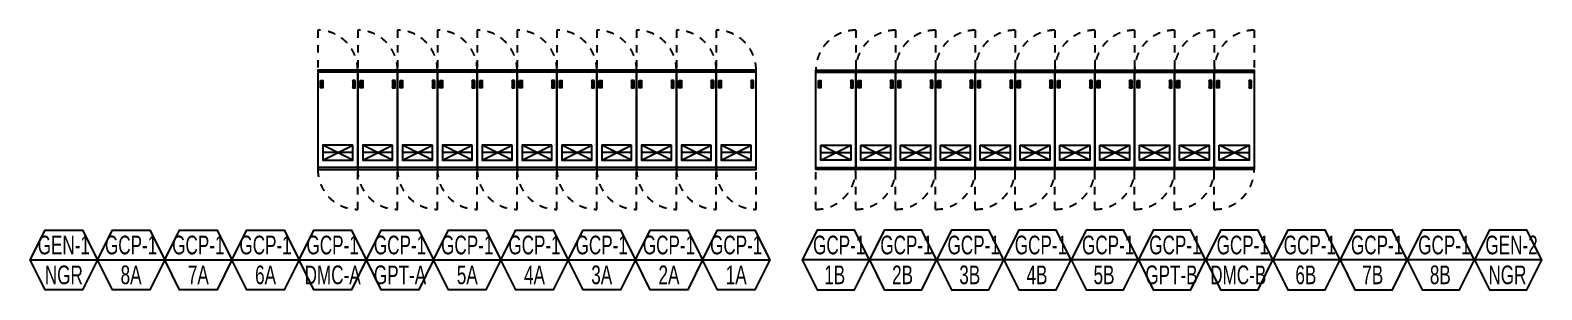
# Model space of a CAD drawing. Header units: millimetres. Extents: x 89978 to 501025, y -351975 to 837171.
# Drawn here: x 119579 to 149929, y -60611 to -55395 of the extents above; entities that cross this region are included whole.
import ezdxf
from ezdxf.enums import TextEntityAlignment as Align

# ---------------------------------------------------------------- set-up
doc = ezdxf.new("R2010")
doc.units = ezdxf.units.MM
doc.header["$LTSCALE"] = 150
doc.linetypes.add('D1', pattern=[3, 1, -1, 1])
doc.layers.add('------00 Switch Gear', color=3, linetype='Continuous')
doc.layers.add('------00 Switch Gear_Number', color=1, linetype='Continuous')
doc.layers.add('NOPLOT', color=191, linetype='Continuous', plot=False)
doc.styles.add('ELEC', font='')
doc.styles.get('ELEC').set_extended_font_data('Dotum')

msp = doc.modelspace()

# ---------------------------------------------------------------- linework, layer by layer
at = {"layer": '------00 Switch Gear'}
for p, q in [((126153.6, -56235), (125353.6, -56235)), ((125403.6, -56555), (125453.6, -56405)), ((125453.6, -56555), (125403.6, -56405)), ((126103.6, -56555), (126053.6, -56405)), ((126053.6, -56555), (126103.6, -56405)), ((126953.6, -56235), (126153.6, -56235)), ((126203.6, -56555), (126253.6, -56405)), ((126253.6, -56555), (126203.6, -56405)), ((126903.6, -56555), (126853.6, -56405)), ((126853.6, -56555), (126903.6, -56405)), ((127753.6, -56235), (126953.6, -56235)), ((127003.6, -56555), (127053.6, -56405)), ((127053.6, -56555), (127003.6, -56405)), ((127703.6, -56555), (127653.6, -56405)), ((127653.6, -56555), (127703.6, -56405)), ((128553.6, -56235), (127753.6, -56235)), ((127803.6, -56555), (127853.6, -56405)), ((127853.6, -56555), (127803.6, -56405)), ((128503.6, -56555), (128453.6, -56405)), ((128453.6, -56555), (128503.6, -56405)), ((129353.6, -56235), (128553.6, -56235)), ((128603.6, -56555), (128653.6, -56405)), ((128653.6, -56555), (128603.6, -56405)), ((129303.6, -56555), (129253.6, -56405)), ((129253.6, -56555), (129303.6, -56405)), ((130153.6, -56235), (129353.6, -56235)), ((129403.6, -56555), (129453.6, -56405)), ((129453.6, -56555), (129403.6, -56405)), ((130103.6, -56555), (130053.6, -56405)), ((130053.6, -56555), (130103.6, -56405)), ((130953.6, -56235), (130153.6, -56235)), ((130203.6, -56555), (130253.6, -56405)), ((130253.6, -56555), (130203.6, -56405)), ((130903.6, -56555), (130853.6, -56405)), ((130853.6, -56555), (130903.6, -56405)), ((131753.6, -56235), (130953.6, -56235)), ((131003.6, -56555), (131053.6, -56405)), ((131053.6, -56555), (131003.6, -56405)), ((131703.6, -56555), (131653.6, -56405)), ((131653.6, -56555), (131703.6, -56405)), ((132553.6, -56235), (131753.6, -56235)), ((131803.6, -56555), (131853.6, -56405)), ((131853.6, -56555), (131803.6, -56405)), ((132503.6, -56555), (132453.6, -56405)), ((132453.6, -56555), (132503.6, -56405)), ((133353.6, -56235), (132553.6, -56235)), ((132603.6, -56555), (132653.6, -56405)), ((132653.6, -56555), (132603.6, -56405)), ((133303.6, -56555), (133253.6, -56405)), ((133253.6, -56555), (133303.6, -56405)), ((134153.6, -56235), (133353.6, -56235)), ((133403.6, -56555), (133453.6, -56405)), ((133453.6, -56555), (133403.6, -56405)), ((134103.6, -56555), (134053.6, -56405)), ((134053.6, -56555), (134103.6, -56405)), ((135353.6, -56235), (136153.6, -56235)), ((135403.6, -56555), (135453.6, -56405)), ((135453.6, -56555), (135403.6, -56405)), ((136103.6, -56555), (136053.6, -56405)), ((136053.6, -56555), (136103.6, -56405)), ((136153.6, -56235), (136953.6, -56235)), ((136203.6, -56555), (136253.6, -56405)), ((136253.6, -56555), (136203.6, -56405)), ((136903.6, -56555), (136853.6, -56405)), ((136853.6, -56555), (136903.6, -56405)), ((136953.6, -56235), (137753.6, -56235)), ((137003.6, -56555), (137053.6, -56405)), ((137053.6, -56555), (137003.6, -56405)), ((137703.6, -56555), (137653.6, -56405)), ((137653.6, -56555), (137703.6, -56405)), ((137753.6, -56235), (138553.6, -56235)), ((137803.6, -56555), (137853.6, -56405)), ((137853.6, -56555), (137803.6, -56405)), ((138503.6, -56555), (138453.6, -56405)), ((138453.6, -56555), (138503.6, -56405)), ((138553.6, -56235), (139353.6, -56235)), ((138603.6, -56555), (138653.6, -56405)), ((138653.6, -56555), (138603.6, -56405)), ((139303.6, -56555), (139253.6, -56405)), ((139253.6, -56555), (139303.6, -56405)), ((139353.6, -56235), (140153.6, -56235)), ((139403.6, -56555), (139453.6, -56405)), ((139453.6, -56555), (139403.6, -56405)), ((140103.6, -56555), (140053.6, -56405)), ((140053.6, -56555), (140103.6, -56405)), ((140153.6, -56235), (140953.6, -56235)), ((140203.6, -56555), (140253.6, -56405)), ((140253.6, -56555), (140203.6, -56405)), ((140903.6, -56555), (140853.6, -56405)), ((140853.6, -56555), (140903.6, -56405)), ((140953.6, -56235), (141753.6, -56235)), ((141003.6, -56555), (141053.6, -56405)), ((141053.6, -56555), (141003.6, -56405)), ((141703.6, -56555), (141653.6, -56405)), ((141653.6, -56555), (141703.6, -56405)), ((141753.6, -56235), (142553.6, -56235)), ((141803.6, -56555), (141853.6, -56405)), ((141853.6, -56555), (141803.6, -56405)), ((142503.6, -56555), (142453.6, -56405)), ((142453.6, -56555), (142503.6, -56405)), ((142553.6, -56235), (143353.6, -56235)), ((142603.6, -56555), (142653.6, -56405)), ((142653.6, -56555), (142603.6, -56405)), ((143303.6, -56555), (143253.6, -56405)), ((143253.6, -56555), (143303.6, -56405)), ((143353.6, -56235), (144153.6, -56235)), ((143403.6, -56555), (143453.6, -56405)), ((143453.6, -56555), (143403.6, -56405)), ((144103.6, -56555), (144053.6, -56405)), ((144053.6, -56555), (144103.6, -56405)), ((126153.6, -58153), (125353.6, -58153)), ((126953.6, -58153), (126153.6, -58153)), ((127753.6, -58153), (126953.6, -58153)), ((128553.6, -58153), (127753.6, -58153)), ((129353.6, -58153), (128553.6, -58153)), ((130153.6, -58153), (129353.6, -58153)), ((130953.6, -58153), (130153.6, -58153)), ((131753.6, -58153), (130953.6, -58153)), ((132553.6, -58153), (131753.6, -58153)), ((133353.6, -58153), (132553.6, -58153)), ((134153.6, -58153), (133353.6, -58153)), ((135353.6, -58153), (136153.6, -58153)), ((136153.6, -58153), (136953.6, -58153)), ((136953.6, -58153), (137753.6, -58153)), ((137753.6, -58153), (138553.6, -58153)), ((138553.6, -58153), (139353.6, -58153)), ((139353.6, -58153), (140153.6, -58153)), ((140153.6, -58153), (140953.6, -58153)), ((140953.6, -58153), (141753.6, -58153)), ((141753.6, -58153), (142553.6, -58153)), ((142553.6, -58153), (143353.6, -58153)), ((143353.6, -58153), (144153.6, -58153))]:
    msp.add_line(p, q, dxfattribs=at)
at = {"layer": '------00 Switch Gear', "elevation": 0}
for points in [[(126153.6, -56195), (125353.6, -56195), (125353.6, -58195), (126153.6, -58195)], [(125403.6, -56405), (125453.6, -56405), (125453.6, -56555), (125403.6, -56555)], [(126103.6, -56405), (126053.6, -56405), (126053.6, -56555), (126103.6, -56555)], [(126953.6, -56195), (126153.6, -56195), (126153.6, -58195), (126953.6, -58195)], [(126203.6, -56405), (126253.6, -56405), (126253.6, -56555), (126203.6, -56555)], [(126903.6, -56405), (126853.6, -56405), (126853.6, -56555), (126903.6, -56555)], [(127753.6, -56195), (126953.6, -56195), (126953.6, -58195), (127753.6, -58195)], [(127003.6, -56405), (127053.6, -56405), (127053.6, -56555), (127003.6, -56555)], [(127703.6, -56405), (127653.6, -56405), (127653.6, -56555), (127703.6, -56555)], [(128553.6, -56195), (127753.6, -56195), (127753.6, -58195), (128553.6, -58195)], [(127803.6, -56405), (127853.6, -56405), (127853.6, -56555), (127803.6, -56555)], [(128503.6, -56405), (128453.6, -56405), (128453.6, -56555), (128503.6, -56555)], [(129353.6, -56195), (128553.6, -56195), (128553.6, -58195), (129353.6, -58195)], [(128603.6, -56405), (128653.6, -56405), (128653.6, -56555), (128603.6, -56555)], [(129303.6, -56405), (129253.6, -56405), (129253.6, -56555), (129303.6, -56555)], [(130153.6, -56195), (129353.6, -56195), (129353.6, -58195), (130153.6, -58195)], [(129403.6, -56405), (129453.6, -56405), (129453.6, -56555), (129403.6, -56555)], [(130103.6, -56405), (130053.6, -56405), (130053.6, -56555), (130103.6, -56555)], [(130953.6, -56195), (130153.6, -56195), (130153.6, -58195), (130953.6, -58195)], [(130203.6, -56405), (130253.6, -56405), (130253.6, -56555), (130203.6, -56555)], [(130903.6, -56405), (130853.6, -56405), (130853.6, -56555), (130903.6, -56555)], [(131753.6, -56195), (130953.6, -56195), (130953.6, -58195), (131753.6, -58195)], [(131003.6, -56405), (131053.6, -56405), (131053.6, -56555), (131003.6, -56555)], [(131703.6, -56405), (131653.6, -56405), (131653.6, -56555), (131703.6, -56555)], [(132553.6, -56195), (131753.6, -56195), (131753.6, -58195), (132553.6, -58195)], [(131803.6, -56405), (131853.6, -56405), (131853.6, -56555), (131803.6, -56555)], [(132503.6, -56405), (132453.6, -56405), (132453.6, -56555), (132503.6, -56555)], [(133353.6, -56195), (132553.6, -56195), (132553.6, -58195), (133353.6, -58195)], [(132603.6, -56405), (132653.6, -56405), (132653.6, -56555), (132603.6, -56555)], [(133303.6, -56405), (133253.6, -56405), (133253.6, -56555), (133303.6, -56555)], [(134153.6, -56195), (133353.6, -56195), (133353.6, -58195), (134153.6, -58195)], [(133403.6, -56405), (133453.6, -56405), (133453.6, -56555), (133403.6, -56555)], [(134103.6, -56405), (134053.6, -56405), (134053.6, -56555), (134103.6, -56555)], [(135353.6, -56195), (136153.6, -56195), (136153.6, -58195), (135353.6, -58195)], [(135403.6, -56405), (135453.6, -56405), (135453.6, -56555), (135403.6, -56555)], [(136103.6, -56405), (136053.6, -56405), (136053.6, -56555), (136103.6, -56555)], [(136153.6, -56195), (136953.6, -56195), (136953.6, -58195), (136153.6, -58195)], [(136203.6, -56405), (136253.6, -56405), (136253.6, -56555), (136203.6, -56555)], [(136903.6, -56405), (136853.6, -56405), (136853.6, -56555), (136903.6, -56555)], [(136953.6, -56195), (137753.6, -56195), (137753.6, -58195), (136953.6, -58195)], [(137003.6, -56405), (137053.6, -56405), (137053.6, -56555), (137003.6, -56555)], [(137703.6, -56405), (137653.6, -56405), (137653.6, -56555), (137703.6, -56555)], [(137753.6, -56195), (138553.6, -56195), (138553.6, -58195), (137753.6, -58195)], [(137803.6, -56405), (137853.6, -56405), (137853.6, -56555), (137803.6, -56555)], [(138503.6, -56405), (138453.6, -56405), (138453.6, -56555), (138503.6, -56555)], [(138553.6, -56195), (139353.6, -56195), (139353.6, -58195), (138553.6, -58195)], [(138603.6, -56405), (138653.6, -56405), (138653.6, -56555), (138603.6, -56555)], [(139303.6, -56405), (139253.6, -56405), (139253.6, -56555), (139303.6, -56555)], [(139353.6, -56195), (140153.6, -56195), (140153.6, -58195), (139353.6, -58195)], [(139403.6, -56405), (139453.6, -56405), (139453.6, -56555), (139403.6, -56555)], [(140103.6, -56405), (140053.6, -56405), (140053.6, -56555), (140103.6, -56555)], [(140153.6, -56195), (140953.6, -56195), (140953.6, -58195), (140153.6, -58195)], [(140203.6, -56405), (140253.6, -56405), (140253.6, -56555), (140203.6, -56555)], [(140903.6, -56405), (140853.6, -56405), (140853.6, -56555), (140903.6, -56555)], [(140953.6, -56195), (141753.6, -56195), (141753.6, -58195), (140953.6, -58195)], [(141003.6, -56405), (141053.6, -56405), (141053.6, -56555), (141003.6, -56555)], [(141703.6, -56405), (141653.6, -56405), (141653.6, -56555), (141703.6, -56555)], [(141753.6, -56195), (142553.6, -56195), (142553.6, -58195), (141753.6, -58195)], [(141803.6, -56405), (141853.6, -56405), (141853.6, -56555), (141803.6, -56555)], [(142503.6, -56405), (142453.6, -56405), (142453.6, -56555), (142503.6, -56555)], [(142553.6, -56195), (143353.6, -56195), (143353.6, -58195), (142553.6, -58195)], [(142603.6, -56405), (142653.6, -56405), (142653.6, -56555), (142603.6, -56555)], [(143303.6, -56405), (143253.6, -56405), (143253.6, -56555), (143303.6, -56555)], [(143353.6, -56195), (144153.6, -56195), (144153.6, -58195), (143353.6, -58195)], [(143403.6, -56405), (143453.6, -56405), (143453.6, -56555), (143403.6, -56555)], [(144103.6, -56405), (144053.6, -56405), (144053.6, -56555), (144103.6, -56555)]]:
    msp.add_lwpolyline(points, close=True, dxfattribs=at)
at = {"layer": '------00 Switch Gear_Number', "color": 1}
for points in [[(119578.6, -60011.1), (120928.6, -60011.1), (120629.2, -60611.1), (119877.9, -60611.1), (119578.6, -60011.1), (119877.9, -59411.1), (120629.2, -59411.1), (120928.6, -60011.1)], [(120928.6, -60011.1), (122278.6, -60011.1), (121979.2, -60611.1), (121227.9, -60611.1), (120928.6, -60011.1), (121227.9, -59411.1), (121979.2, -59411.1), (122278.6, -60011.1)], [(122278.6, -60011.1), (123628.6, -60011.1), (123329.2, -60611.1), (122577.9, -60611.1), (122278.6, -60011.1), (122577.9, -59411.1), (123329.2, -59411.1), (123628.6, -60011.1)], [(123628.6, -60011.1), (124978.6, -60011.1), (124679.2, -60611.1), (123927.9, -60611.1), (123628.6, -60011.1), (123927.9, -59411.1), (124679.2, -59411.1), (124978.6, -60011.1)], [(124975.7, -60011.1), (126325.7, -60011.1), (126026.3, -60611.1), (125275, -60611.1), (124975.7, -60011.1), (125275, -59411.1), (126026.3, -59411.1), (126325.7, -60011.1)], [(126328.6, -60011.1), (127678.6, -60011.1), (127379.2, -60611.1), (126627.9, -60611.1), (126328.6, -60011.1), (126627.9, -59411.1), (127379.2, -59411.1), (127678.6, -60011.1)], [(127678.6, -60011.1), (129028.6, -60011.1), (128729.2, -60611.1), (127977.9, -60611.1), (127678.6, -60011.1), (127977.9, -59411.1), (128729.2, -59411.1), (129028.6, -60011.1)], [(129028.6, -60011.1), (130378.6, -60011.1), (130079.2, -60611.1), (129327.9, -60611.1), (129028.6, -60011.1), (129327.9, -59411.1), (130079.2, -59411.1), (130378.6, -60011.1)], [(130378.6, -60011.1), (131728.6, -60011.1), (131429.2, -60611.1), (130677.9, -60611.1), (130378.6, -60011.1), (130677.9, -59411.1), (131429.2, -59411.1), (131728.6, -60011.1)], [(131728.6, -60011.1), (133078.6, -60011.1), (132779.2, -60611.1), (132027.9, -60611.1), (131728.6, -60011.1), (132027.9, -59411.1), (132779.2, -59411.1), (133078.6, -60011.1)], [(133078.6, -60011.1), (134428.6, -60011.1), (134129.2, -60611.1), (133377.9, -60611.1), (133078.6, -60011.1), (133377.9, -59411.1), (134129.2, -59411.1), (134428.6, -60011.1)], [(136428.6, -60011.1), (135078.6, -60011.1), (135377.9, -60611.1), (136129.2, -60611.1), (136428.6, -60011.1), (136129.2, -59411.1), (135377.9, -59411.1), (135078.6, -60011.1)], [(137778.6, -60011.1), (136428.6, -60011.1), (136727.9, -60611.1), (137479.2, -60611.1), (137778.6, -60011.1), (137479.2, -59411.1), (136727.9, -59411.1), (136428.6, -60011.1)], [(139128.6, -60011.1), (137778.6, -60011.1), (138077.9, -60611.1), (138829.2, -60611.1), (139128.6, -60011.1), (138829.2, -59411.1), (138077.9, -59411.1), (137778.6, -60011.1)], [(140478.6, -60011.1), (139128.6, -60011.1), (139427.9, -60611.1), (140179.2, -60611.1), (140478.6, -60011.1), (140179.2, -59411.1), (139427.9, -59411.1), (139128.6, -60011.1)], [(141828.6, -60011.1), (140478.6, -60011.1), (140777.9, -60611.1), (141529.2, -60611.1), (141828.6, -60011.1), (141529.2, -59411.1), (140777.9, -59411.1), (140478.6, -60011.1)], [(143178.6, -60011.1), (141828.6, -60011.1), (142127.9, -60611.1), (142879.2, -60611.1), (143178.6, -60011.1), (142879.2, -59411.1), (142127.9, -59411.1), (141828.6, -60011.1)], [(144531.5, -60011.1), (143181.5, -60011.1), (143480.8, -60611.1), (144232.1, -60611.1), (144531.5, -60011.1), (144232.1, -59411.1), (143480.8, -59411.1), (143181.5, -60011.1)], [(145878.6, -60011.1), (144528.6, -60011.1), (144827.9, -60611.1), (145579.2, -60611.1), (145878.6, -60011.1), (145579.2, -59411.1), (144827.9, -59411.1), (144528.6, -60011.1)], [(147228.6, -60011.1), (145878.6, -60011.1), (146177.9, -60611.1), (146929.2, -60611.1), (147228.6, -60011.1), (146929.2, -59411.1), (146177.9, -59411.1), (145878.6, -60011.1)], [(148578.6, -60011.1), (147228.6, -60011.1), (147527.9, -60611.1), (148279.2, -60611.1), (148578.6, -60011.1), (148279.2, -59411.1), (147527.9, -59411.1), (147228.6, -60011.1)], [(149928.6, -60011.1), (148578.6, -60011.1), (148877.9, -60611.1), (149629.2, -60611.1), (149928.6, -60011.1), (149629.2, -59411.1), (148877.9, -59411.1), (148578.6, -60011.1)]]:
    msp.add_lwpolyline(points, dxfattribs=at)
at = {"layer": 'NOPLOT'}
for p, q in [((126053.6, -58005), (125453.6, -57705)), ((125453.6, -58005), (126053.6, -57705)), ((126053.6, -57855), (125453.6, -57855)), ((126853.6, -58005), (126253.6, -57705)), ((126253.6, -58005), (126853.6, -57705)), ((126853.6, -57855), (126253.6, -57855)), ((127653.6, -58005), (127053.6, -57705)), ((127053.6, -58005), (127653.6, -57705)), ((127653.6, -57855), (127053.6, -57855)), ((128453.6, -58005), (127853.6, -57705)), ((127853.6, -58005), (128453.6, -57705)), ((128453.6, -57855), (127853.6, -57855)), ((129253.6, -58005), (128653.6, -57705)), ((128653.6, -58005), (129253.6, -57705)), ((129253.6, -57855), (128653.6, -57855)), ((130053.6, -58005), (129453.6, -57705)), ((129453.6, -58005), (130053.6, -57705)), ((130053.6, -57855), (129453.6, -57855)), ((130853.6, -58005), (130253.6, -57705)), ((130253.6, -58005), (130853.6, -57705)), ((130853.6, -57855), (130253.6, -57855)), ((131653.6, -58005), (131053.6, -57705)), ((131053.6, -58005), (131653.6, -57705)), ((131653.6, -57855), (131053.6, -57855)), ((132453.6, -58005), (131853.6, -57705)), ((131853.6, -58005), (132453.6, -57705)), ((132453.6, -57855), (131853.6, -57855)), ((133253.6, -58005), (132653.6, -57705)), ((132653.6, -58005), (133253.6, -57705)), ((133253.6, -57855), (132653.6, -57855)), ((134053.6, -58005), (133453.6, -57705)), ((133453.6, -58005), (134053.6, -57705)), ((134053.6, -57855), (133453.6, -57855)), ((135453.6, -58005), (136053.6, -57705)), ((136053.6, -58005), (135453.6, -57705)), ((135453.6, -57855), (136053.6, -57855)), ((136253.6, -58005), (136853.6, -57705)), ((136853.6, -58005), (136253.6, -57705)), ((136253.6, -57855), (136853.6, -57855)), ((137053.6, -58005), (137653.6, -57705)), ((137653.6, -58005), (137053.6, -57705)), ((137053.6, -57855), (137653.6, -57855)), ((137853.6, -58005), (138453.6, -57705)), ((138453.6, -58005), (137853.6, -57705)), ((137853.6, -57855), (138453.6, -57855)), ((138653.6, -58005), (139253.6, -57705)), ((139253.6, -58005), (138653.6, -57705)), ((138653.6, -57855), (139253.6, -57855)), ((139453.6, -58005), (140053.6, -57705)), ((140053.6, -58005), (139453.6, -57705)), ((139453.6, -57855), (140053.6, -57855)), ((140253.6, -58005), (140853.6, -57705)), ((140853.6, -58005), (140253.6, -57705)), ((140253.6, -57855), (140853.6, -57855)), ((141053.6, -58005), (141653.6, -57705)), ((141653.6, -58005), (141053.6, -57705)), ((141053.6, -57855), (141653.6, -57855)), ((141853.6, -58005), (142453.6, -57705)), ((142453.6, -58005), (141853.6, -57705)), ((141853.6, -57855), (142453.6, -57855)), ((142653.6, -58005), (143253.6, -57705)), ((143253.6, -58005), (142653.6, -57705)), ((142653.6, -57855), (143253.6, -57855)), ((143453.6, -58005), (144053.6, -57705)), ((144053.6, -58005), (143453.6, -57705)), ((143453.6, -57855), (144053.6, -57855))]:
    msp.add_line(p, q, dxfattribs=at)
at = {"layer": 'NOPLOT', "linetype": 'D1', "elevation": 0}
for points in [[(126153.6, -56195, 0.4142136), (125353.6, -55395), (125353.6, -56195)], [(126953.6, -56195, 0.4142136), (126153.6, -55395), (126153.6, -56195)], [(127753.6, -56195, 0.4142136), (126953.6, -55395), (126953.6, -56195)], [(128553.6, -56195, 0.4142136), (127753.6, -55395), (127753.6, -56195)], [(129353.6, -56195, 0.4142136), (128553.6, -55395), (128553.6, -56195)], [(130153.6, -56195, 0.4142136), (129353.6, -55395), (129353.6, -56195)], [(130953.6, -56195, 0.4142136), (130153.6, -55395), (130153.6, -56195)], [(131753.6, -56195, 0.4142136), (130953.6, -55395), (130953.6, -56195)], [(132553.6, -56195, 0.4142136), (131753.6, -55395), (131753.6, -56195)], [(133353.6, -56195, 0.4142136), (132553.6, -55395), (132553.6, -56195)], [(134153.6, -56195, 0.4142136), (133353.6, -55395), (133353.6, -56195)], [(135353.6, -56195, -0.4142136), (136153.6, -55395), (136153.6, -56195)], [(136153.6, -56195, -0.4142136), (136953.6, -55395), (136953.6, -56195)], [(136953.6, -56195, -0.4142136), (137753.6, -55395), (137753.6, -56195)], [(137753.6, -56195, -0.4142136), (138553.6, -55395), (138553.6, -56195)], [(138553.6, -56195, -0.4142136), (139353.6, -55395), (139353.6, -56195)], [(139353.6, -56195, -0.4142136), (140153.6, -55395), (140153.6, -56195)], [(140153.6, -56195, -0.4142136), (140953.6, -55395), (140953.6, -56195)], [(140953.6, -56195, -0.4142136), (141753.6, -55395), (141753.6, -56195)], [(141753.6, -56195, -0.4142136), (142553.6, -55395), (142553.6, -56195)], [(142553.6, -56195, -0.4142136), (143353.6, -55395), (143353.6, -56195)], [(143353.6, -56195, -0.4142136), (144153.6, -55395), (144153.6, -56195)], [(125353.6, -58195, 0.4142136), (126153.6, -58995), (126153.6, -58195)], [(126153.6, -58195, 0.4142136), (126953.6, -58995), (126953.6, -58195)], [(126953.6, -58195, 0.4142136), (127753.6, -58995), (127753.6, -58195)], [(127753.6, -58195, 0.4142136), (128553.6, -58995), (128553.6, -58195)], [(128553.6, -58195, 0.4142136), (129353.6, -58995), (129353.6, -58195)], [(129353.6, -58195, 0.4142136), (130153.6, -58995), (130153.6, -58195)], [(130153.6, -58195, 0.4142136), (130953.6, -58995), (130953.6, -58195)], [(130953.6, -58195, 0.4142136), (131753.6, -58995), (131753.6, -58195)], [(131753.6, -58195, 0.4142136), (132553.6, -58995), (132553.6, -58195)], [(132553.6, -58195, 0.4142136), (133353.6, -58995), (133353.6, -58195)], [(133353.6, -58195, 0.4142136), (134153.6, -58995), (134153.6, -58195)], [(136153.6, -58195, -0.4142136), (135353.6, -58995), (135353.6, -58195)], [(136953.6, -58195, -0.4142136), (136153.6, -58995), (136153.6, -58195)], [(137753.6, -58195, -0.4142136), (136953.6, -58995), (136953.6, -58195)], [(138553.6, -58195, -0.4142136), (137753.6, -58995), (137753.6, -58195)], [(139353.6, -58195, -0.4142136), (138553.6, -58995), (138553.6, -58195)], [(140153.6, -58195, -0.4142136), (139353.6, -58995), (139353.6, -58195)], [(140953.6, -58195, -0.4142136), (140153.6, -58995), (140153.6, -58195)], [(141753.6, -58195, -0.4142136), (140953.6, -58995), (140953.6, -58195)], [(142553.6, -58195, -0.4142136), (141753.6, -58995), (141753.6, -58195)], [(143353.6, -58195, -0.4142136), (142553.6, -58995), (142553.6, -58195)], [(144153.6, -58195, -0.4142136), (143353.6, -58995), (143353.6, -58195)]]:
    msp.add_lwpolyline(points, format="xyb", dxfattribs=at)
at = {"layer": 'NOPLOT', "elevation": 0}
for points in [[(126053.6, -57705), (125453.6, -57705), (125453.6, -58005), (126053.6, -58005)], [(126853.6, -57705), (126253.6, -57705), (126253.6, -58005), (126853.6, -58005)], [(127653.6, -57705), (127053.6, -57705), (127053.6, -58005), (127653.6, -58005)], [(128453.6, -57705), (127853.6, -57705), (127853.6, -58005), (128453.6, -58005)], [(129253.6, -57705), (128653.6, -57705), (128653.6, -58005), (129253.6, -58005)], [(130053.6, -57705), (129453.6, -57705), (129453.6, -58005), (130053.6, -58005)], [(130853.6, -57705), (130253.6, -57705), (130253.6, -58005), (130853.6, -58005)], [(131653.6, -57705), (131053.6, -57705), (131053.6, -58005), (131653.6, -58005)], [(132453.6, -57705), (131853.6, -57705), (131853.6, -58005), (132453.6, -58005)], [(133253.6, -57705), (132653.6, -57705), (132653.6, -58005), (133253.6, -58005)], [(134053.6, -57705), (133453.6, -57705), (133453.6, -58005), (134053.6, -58005)], [(135453.6, -57705), (136053.6, -57705), (136053.6, -58005), (135453.6, -58005)], [(136253.6, -57705), (136853.6, -57705), (136853.6, -58005), (136253.6, -58005)], [(137053.6, -57705), (137653.6, -57705), (137653.6, -58005), (137053.6, -58005)], [(137853.6, -57705), (138453.6, -57705), (138453.6, -58005), (137853.6, -58005)], [(138653.6, -57705), (139253.6, -57705), (139253.6, -58005), (138653.6, -58005)], [(139453.6, -57705), (140053.6, -57705), (140053.6, -58005), (139453.6, -58005)], [(140253.6, -57705), (140853.6, -57705), (140853.6, -58005), (140253.6, -58005)], [(141053.6, -57705), (141653.6, -57705), (141653.6, -58005), (141053.6, -58005)], [(141853.6, -57705), (142453.6, -57705), (142453.6, -58005), (141853.6, -58005)], [(142653.6, -57705), (143253.6, -57705), (143253.6, -58005), (142653.6, -58005)], [(143453.6, -57705), (144053.6, -57705), (144053.6, -58005), (143453.6, -58005)]]:
    msp.add_lwpolyline(points, close=True, dxfattribs=at)

# ---------------------------------------------------------------- texts
at = {"layer": '------00 Switch Gear_Number', "color": 7, "style": 'ELEC', "width": 0.7}
for s, p in [('GEN-1', (120253.6, -59711.1)), ('GCP-1', (121603.6, -59711.1)), ('GCP-1', (122953.6, -59711.1)), ('GCP-1', (124303.6, -59711.1)), ('GCP-1', (125650.7, -59711.1)), ('GCP-1', (127003.6, -59711.1)), ('GCP-1', (128353.6, -59711.1)), ('GCP-1', (129703.6, -59711.1)), ('GCP-1', (131053.6, -59711.1)), ('GCP-1', (132403.6, -59711.1)), ('GCP-1', (133753.6, -59711.1)), ('GCP-1', (135822, -59711.1)), ('GCP-1', (137172, -59711.1)), ('GCP-1', (138522, -59711.1)), ('GCP-1', (139872, -59711.1)), ('GCP-1', (141222, -59711.1)), ('GCP-1', (142572, -59711.1)), ('GCP-1', (143924.9, -59711.1)), ('GCP-1', (145272, -59711.1)), ('GCP-1', (146622, -59711.1)), ('GCP-1', (147972, -59711.1)), ('GEN-2', (149322, -59711.1)), ('NGR', (120253.6, -60311.1)), ('8A', (121603.6, -60311.1)), ('7A', (122953.6, -60311.1)), ('6A', (124303.6, -60311.1)), ('DMC-A', (125650.7, -60311.1)), ('GPT-A', (127003.6, -60311.1)), ('5A', (128353.6, -60311.1)), ('4A', (129703.6, -60311.1)), ('3A', (131053.6, -60311.1)), ('2A', (132403.6, -60311.1)), ('1A', (133753.6, -60311.1)), ('1B', (135731.1, -60311.1)), ('2B', (137093.6, -60311.1)), ('3B', (138443.2, -60311.1)), ('4B', (139792.5, -60311.1)), ('5B', (141139.3, -60311.1)), ('GPT-B', (142492.5, -60311.1)), ('DMC-B', (143834, -60311.1)), ('6B', (145191.8, -60311.1)), ('7B', (146534.7, -60311.1)), ('8B', (147891.5, -60311.1)), ('NGR', (149239.3, -60311.1))]:
    msp.add_text(s, height=375, dxfattribs=at).set_placement(p, align=Align.MIDDLE_CENTER)

doc.saveas('drawing.dxf')
